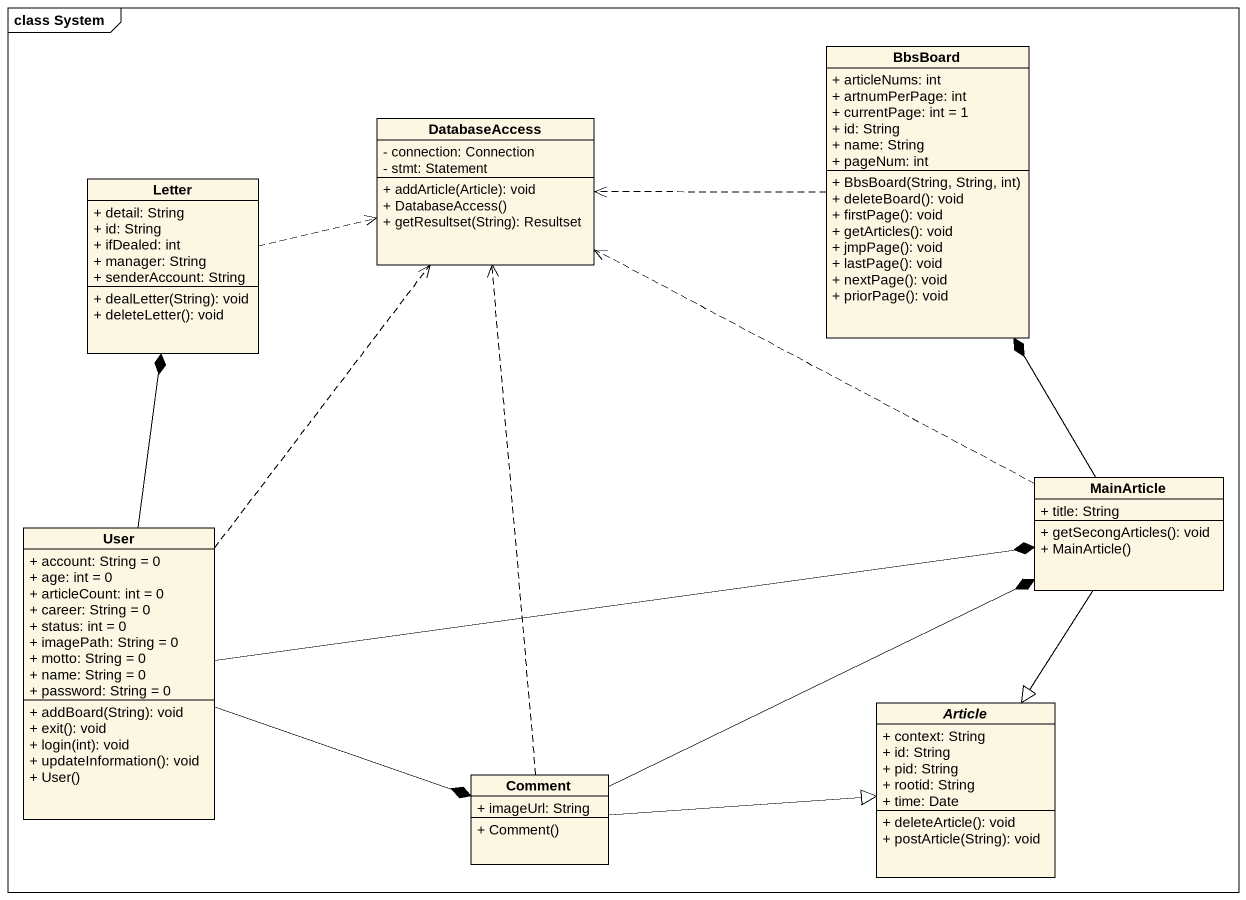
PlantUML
@startuml
mainframe class System
hide circle
hide empty members
skinparam classAttributeIconSize 0
class BbsBoard {
  + articleNums: int
  + artnumPerPage: int
  + currentPage: int = 1
  + id: String
  + name: String
  + pageNum: int
  + BbsBoard(String, String, int)
  + deleteBoard(): void
  + firstPage(): void
  + getArticles(): void
  + jmpPage(): void
  + lastPage(): void
  + nextPage(): void
  + priorPage(): void
}
class DatabaseAccess {
  - connection: Connection
  - stmt: Statement
  + addArticle(Article): void
  + DatabaseAccess()
  + getResultset(String): Resultset
}
class Letter {
  + detail: String
  + id: String
  + ifDealed: int
  + manager: String
  + senderAccount: String
  + dealLetter(String): void
  + deleteLetter(): void
}
class MainArticle {
  + title: String
  + getSecongArticles(): void
  + MainArticle()
}
class User {
  + account: String = 0
  + age: int = 0
  + articleCount: int = 0
  + career: String = 0
  + status: int = 0
  + imagePath: String = 0
  + motto: String = 0
  + name: String = 0
  + password: String = 0
  + addBoard(String): void
  + exit(): void
  + login(int): void
  + updateInformation(): void
  + User()
}
abstract class Article {
  + context: String
  + id: String
  + pid: String
  + rootid: String
  + time: Date
  + deleteArticle(): void
  + postArticle(String): void
}
class Comment {
  + imageUrl: String
  + Comment()
}
BbsBoard .left.> DatabaseAccess
Letter .right.> DatabaseAccess
MainArticle -up-* BbsBoard
MainArticle .left.> DatabaseAccess
MainArticle --|> Article
User .up.> DatabaseAccess
User -up-* Letter
User -right-* MainArticle
User -right-* Comment
Comment .up.> DatabaseAccess
Comment -right-* MainArticle
Comment -right-|> Article
@enduml
